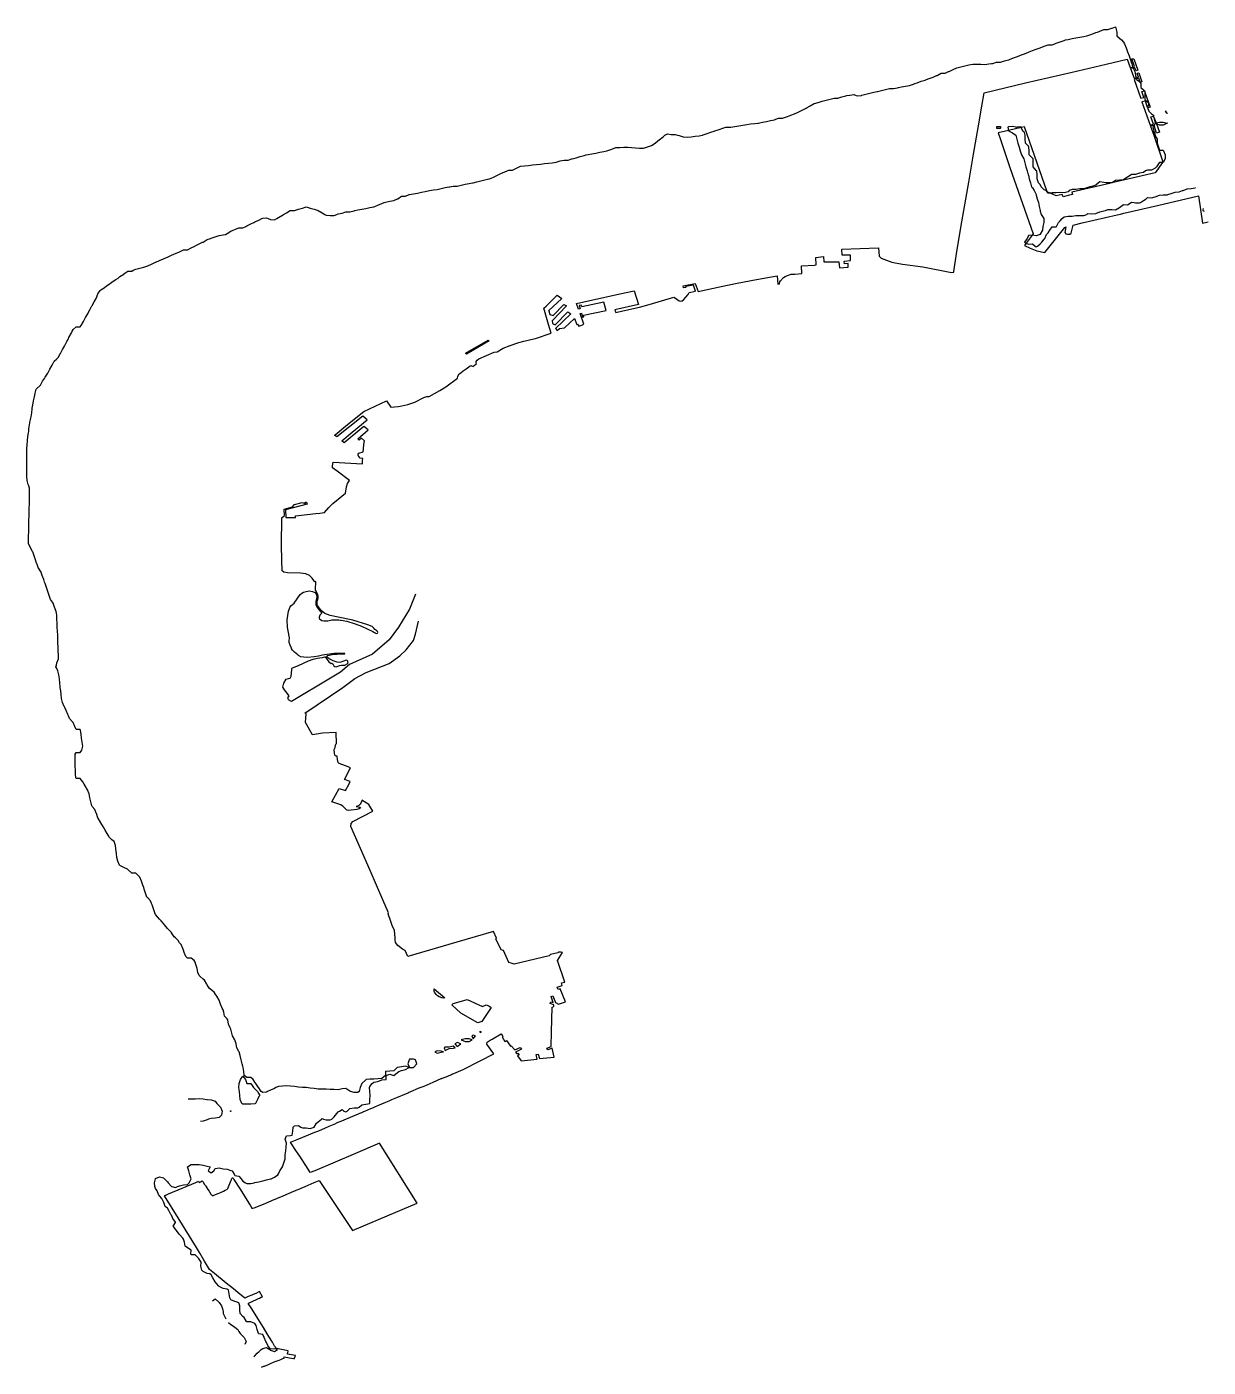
# Model space of a CAD drawing. Header units: inches. Extents: x 139.622 to 139.983, y 35.298 to 35.692.
# Drawn here: x 139.8773 to 139.9684, y 35.3577 to 35.4611 of the extents above; entities that cross this region are included whole.
import ezdxf

# ---------------------------------------------------------------- set-up
doc = ezdxf.new("R2010")
doc.units = ezdxf.units.IN
doc.header["$MEASUREMENT"] = 0

msp = doc.modelspace()

# ---------------------------------------------------------------- linework, layer by layer
for points in [[(139.89481, 35.35853), (139.89488, 35.3586), (139.89507, 35.3588), (139.89518, 35.35892), (139.89536, 35.3591), (139.89549, 35.35917), (139.89579, 35.35924), (139.89604, 35.3591), (139.8961, 35.35904), (139.89641, 35.35893), (139.89662, 35.3591), (139.89641, 35.35914), (139.8961, 35.35913), (139.89588, 35.35941), (139.89579, 35.35964), (139.89573, 35.35972), (139.8956, 35.36002), (139.89549, 35.36024), (139.89518, 35.36031), (139.89516, 35.36033), (139.89505, 35.36063), (139.89498, 35.36094), (139.89488, 35.36109), (139.89457, 35.36122), (139.89427, 35.36122), (139.89424, 35.36125), (139.89407, 35.36155), (139.89396, 35.36165), (139.89375, 35.36186), (139.89372, 35.36216), (139.89373, 35.36247), (139.89365, 35.36268), (139.89343, 35.36278), (139.89335, 35.36279), (139.89304, 35.36292), (139.89295, 35.36308), (139.8929, 35.36339), (139.89286, 35.36369), (139.89274, 35.36374), (139.89243, 35.3638), (139.89212, 35.36395), (139.89209, 35.364), (139.89183, 35.36431), (139.89182, 35.36432), (139.89164, 35.36461), (139.89151, 35.36486), (139.8914, 35.36492), (139.89121, 35.36496), (139.8909, 35.36512), (139.89079, 35.36522), (139.89072, 35.36553), (139.89073, 35.36583), (139.89059, 35.36606), (139.89054, 35.36614), (139.89029, 35.36639), (139.88998, 35.36639), (139.88994, 35.36645), (139.88996, 35.36675), (139.88968, 35.36693), (139.88952, 35.36706), (139.88946, 35.36736), (139.88937, 35.36761), (139.88934, 35.36767), (139.88906, 35.36795), (139.88904, 35.36798), (139.88884, 35.36828), (139.88876, 35.36837), (139.88858, 35.36859), (139.88876, 35.36888), (139.88876, 35.36889), (139.88876, 35.3689), (139.88856, 35.3692), (139.88845, 35.36944), (139.88839, 35.36951), (139.88826, 35.36981), (139.88815, 35.36998), (139.88797, 35.37012), (139.88786, 35.37042), (139.88784, 35.37047), (139.88772, 35.37073), (139.88753, 35.37094), (139.88744, 35.37104), (139.88734, 35.37134), (139.88723, 35.3715), (139.88716, 35.37165), (139.88715, 35.37195), (139.88721, 35.37226), (139.88723, 35.37227), (139.88753, 35.37241), (139.88784, 35.37234), (139.88791, 35.37226), (139.88815, 35.37201), (139.88819, 35.37195), (139.88845, 35.37167), (139.88848, 35.37165), (139.88876, 35.37158), (139.88892, 35.37165), (139.88906, 35.37172), (139.88937, 35.3718), (139.88968, 35.37181), (139.88982, 35.37195), (139.88996, 35.37226), (139.88987, 35.37257), (139.88978, 35.37287), (139.88969, 35.37318), (139.88998, 35.37335), (139.89029, 35.37335), (139.89059, 35.37336), (139.8909, 35.3733), (139.89121, 35.37323), (139.89143, 35.37318), (139.89129, 35.37287), (139.89151, 35.37271), (139.89171, 35.37287), (139.89182, 35.37304), (139.89212, 35.37309), (139.89243, 35.37302), (139.89274, 35.373), (139.89304, 35.3729), (139.89313, 35.37287), (139.89331, 35.37257), (139.89335, 35.37252), (139.89365, 35.37247), (139.89383, 35.37226), (139.89396, 35.37207), (139.89417, 35.37195), (139.89427, 35.3719), (139.89457, 35.3719), (139.89483, 35.37195), (139.89488, 35.37197), (139.89518, 35.37203), (139.89549, 35.3721), (139.89579, 35.37217), (139.8961, 35.37224), (139.89614, 35.37226), (139.89641, 35.37239), (139.89666, 35.37257), (139.89671, 35.37263), (139.8968, 35.37287), (139.89702, 35.37318), (139.89702, 35.37318), (139.89713, 35.37348), (139.89722, 35.37379), (139.89721, 35.3741), (139.89726, 35.3744), (139.89729, 35.37471), (139.89732, 35.37501), (139.89721, 35.37532), (139.89732, 35.37556), (139.89763, 35.3756), (139.89777, 35.37563), (139.89781, 35.37593), (139.89785, 35.37624), (139.89794, 35.37634), (139.89824, 35.37637), (139.89842, 35.37624), (139.89855, 35.37618), (139.89885, 35.37618), (139.89916, 35.37613), (139.89947, 35.37624), (139.89947, 35.37624), (139.89964, 35.37654), (139.89977, 35.37666), (139.90003, 35.37685), (139.90008, 35.3769), (139.90018, 35.37685), (139.90038, 35.37681), (139.90069, 35.37681), (139.90081, 35.37685), (139.901, 35.37703), (139.90109, 35.37716), (139.9013, 35.37741), (139.90141, 35.37746), (139.90161, 35.37761), (139.90175, 35.37746), (139.90191, 35.37742), (139.90201, 35.37746), (139.90222, 35.37767), (139.90253, 35.37772), (139.90283, 35.37772), (139.90294, 35.37777), (139.90314, 35.37797), (139.90344, 35.37801), (139.90375, 35.37807), (139.90376, 35.37807), (139.90376, 35.37838), (139.90377, 35.37869), (139.90375, 35.37899), (139.90375, 35.37899), (139.90372, 35.3793), (139.90375, 35.37936), (139.90394, 35.3796), (139.90406, 35.37971), (139.90436, 35.37976), (139.90467, 35.37988), (139.90497, 35.3799), (139.90502, 35.37991), (139.90502, 35.38022), (139.90528, 35.38032), (139.90559, 35.38022), (139.90589, 35.38046), (139.90598, 35.38052), (139.9062, 35.3806), (139.9065, 35.38067), (139.90679, 35.38083), (139.9065, 35.38094), (139.9062, 35.38088), (139.90589, 35.38084), (139.90585, 35.38083), (139.90559, 35.38059), (139.90528, 35.38055), (139.90497, 35.38053), (139.90496, 35.38052), (139.90496, 35.38022), (139.90467, 35.37999), (139.90436, 35.37996), (139.90406, 35.37995), (139.90375, 35.37994), (139.90347, 35.37991), (139.90344, 35.37989), (139.90314, 35.3796), (139.90314, 35.3796), (139.90301, 35.3793), (139.90292, 35.37899), (139.90283, 35.3789), (139.90253, 35.3789), (139.90227, 35.37899), (139.90222, 35.37901), (139.90191, 35.37921), (139.90161, 35.37919), (139.9013, 35.37911), (139.901, 35.37913), (139.90069, 35.37914), (139.90038, 35.37917), (139.90008, 35.37916), (139.89977, 35.37916), (139.89947, 35.37921), (139.89916, 35.37925), (139.89885, 35.3793), (139.89855, 35.3793), (139.89855, 35.3793), (139.89824, 35.37931), (139.89794, 35.37936), (139.89763, 35.3794), (139.89732, 35.37942), (139.89702, 35.37939), (139.89671, 35.37937), (139.8965, 35.3793), (139.89641, 35.37922), (139.8961, 35.37908), (139.89586, 35.37899), (139.89579, 35.37893), (139.89549, 35.37892), (139.89538, 35.37899), (139.89518, 35.37928), (139.89517, 35.3793), (139.89496, 35.3796), (139.89488, 35.37971), (139.89474, 35.37991), (139.89457, 35.38007), (139.89427, 35.38007), (139.89406, 35.38022), (139.89403, 35.38052), (139.89398, 35.38083), (139.89396, 35.38093), (139.89391, 35.38113), (139.89383, 35.38144), (139.89375, 35.38175), (139.89367, 35.38205), (139.89365, 35.38208), (139.8935, 35.38236), (139.89343, 35.38266), (139.89335, 35.38297), (139.89335, 35.38297), (139.89316, 35.38328), (139.89309, 35.38358), (139.89304, 35.38378), (139.89298, 35.38389), (139.89284, 35.38419), (139.89279, 35.3845), (139.89274, 35.38458), (139.89254, 35.3848), (139.89248, 35.38511), (139.89243, 35.38529), (139.89235, 35.38542), (139.89223, 35.38572), (139.89212, 35.38603), (139.89212, 35.38603), (139.89194, 35.38633), (139.89182, 35.38653), (139.89175, 35.38664), (139.89151, 35.38683), (139.89136, 35.38695), (139.89121, 35.38721), (139.89118, 35.38725), (139.89099, 35.38756), (139.8909, 35.38764), (139.89066, 35.38786), (139.89059, 35.38794), (139.89048, 35.38817), (139.89043, 35.38848), (139.89034, 35.38878), (139.89029, 35.38895), (139.8902, 35.38909), (139.88998, 35.38928), (139.88968, 35.38928), (139.88956, 35.38939), (139.88944, 35.3897), (139.88937, 35.38988), (139.88932, 35.39001), (139.88919, 35.39031), (139.88906, 35.39046), (139.88896, 35.39062), (139.88876, 35.39084), (139.88867, 35.39092), (139.88846, 35.39123), (139.88845, 35.39124), (139.88816, 35.39154), (139.88815, 35.39156), (139.88792, 35.39184), (139.88784, 35.39194), (139.88765, 35.39215), (139.88753, 35.39228), (139.88738, 35.39245), (139.88723, 35.39263), (139.88717, 35.39276), (139.88706, 35.39307), (139.88696, 35.39337), (139.88692, 35.39347), (139.88683, 35.39368), (139.88662, 35.39392), (139.88656, 35.39398), (139.88646, 35.39429), (139.88635, 35.3946), (139.88631, 35.39472), (139.88625, 35.3949), (139.88614, 35.39521), (139.88601, 35.39551), (139.886, 35.39552), (139.8857, 35.39582), (139.88539, 35.39582), (139.88539, 35.39582), (139.88509, 35.3961), (139.88505, 35.39613), (139.88478, 35.39625), (139.88447, 35.39641), (139.88445, 35.39643), (139.88432, 35.39674), (139.88425, 35.39704), (139.8842, 35.39735), (139.88417, 35.39766), (139.88417, 35.3977), (139.88414, 35.39796), (139.88402, 35.39827), (139.88386, 35.3984), (139.88366, 35.39857), (139.88356, 35.39876), (139.88349, 35.39888), (139.8833, 35.39919), (139.88325, 35.39928), (139.88312, 35.39949), (139.88294, 35.39979), (139.88294, 35.3998), (139.88278, 35.4001), (139.88266, 35.40041), (139.88264, 35.40046), (139.88253, 35.40072), (139.88233, 35.40097), (139.8823, 35.40102), (139.88223, 35.40133), (139.88216, 35.40163), (139.8821, 35.40194), (139.88203, 35.40211), (139.88198, 35.40225), (139.8818, 35.40255), (139.88172, 35.40268), (139.88161, 35.40286), (139.88141, 35.40312), (139.88111, 35.40312), (139.88107, 35.40316), (139.88105, 35.40347), (139.88104, 35.40377), (139.88103, 35.40408), (139.88102, 35.40439), (139.88102, 35.40469), (139.88103, 35.405), (139.88111, 35.40513), (139.88141, 35.40513), (139.88153, 35.4053), (139.88161, 35.40561), (139.88157, 35.40592), (139.88152, 35.40622), (139.88148, 35.40653), (139.88144, 35.40683), (139.88141, 35.4069), (139.88111, 35.4069), (139.88101, 35.40714), (139.88087, 35.40745), (139.8808, 35.40752), (139.88059, 35.40775), (139.8805, 35.40796), (139.88045, 35.40806), (139.88032, 35.40836), (139.88019, 35.40864), (139.88018, 35.40867), (139.88004, 35.40898), (139.87998, 35.40928), (139.87995, 35.40959), (139.87993, 35.40989), (139.87988, 35.41015), (139.87988, 35.4102), (139.87985, 35.41051), (139.87982, 35.41081), (139.87977, 35.41112), (139.87969, 35.41142), (139.87958, 35.41165), (139.87954, 35.41173), (139.87958, 35.41187), (139.87961, 35.41204), (139.87974, 35.41234), (139.87973, 35.41265), (139.87972, 35.41295), (139.87971, 35.41326), (139.8797, 35.41357), (139.87969, 35.41387), (139.87968, 35.41418), (139.87966, 35.41448), (139.87964, 35.41479), (139.87963, 35.4151), (139.87962, 35.4154), (139.87961, 35.41571), (139.87958, 35.41588), (139.87955, 35.41601), (139.87944, 35.41632), (139.87934, 35.41663), (139.87927, 35.41672), (139.87913, 35.41693), (139.87902, 35.41724), (139.87897, 35.41739), (139.87891, 35.41754), (139.87881, 35.41785), (139.8787, 35.41816), (139.87866, 35.41827), (139.8786, 35.41846), (139.87849, 35.41877), (139.87838, 35.41907), (139.87835, 35.41912), (139.87817, 35.41938), (139.87807, 35.41969), (139.87805, 35.41973), (139.87796, 35.41999), (139.87786, 35.4203), (139.87775, 35.4206), (139.87774, 35.42062), (139.87759, 35.42091), (139.87744, 35.42118), (139.87742, 35.42122), (139.87742, 35.42152), (139.87743, 35.42183), (139.87744, 35.42213), (139.87744, 35.42213), (139.87744, 35.42244), (139.87745, 35.42274), (139.87746, 35.42305), (139.87747, 35.42336), (139.87748, 35.42366), (139.87748, 35.42397), (139.87749, 35.42427), (139.8775, 35.42458), (139.87751, 35.42489), (139.87751, 35.42519), (139.87749, 35.4255), (139.87744, 35.4257), (139.87741, 35.4258), (139.87732, 35.42611), (139.87729, 35.42642), (139.87729, 35.42672), (139.8773, 35.42703), (139.8773, 35.42733), (139.8773, 35.42764), (139.8773, 35.42795), (139.8773, 35.42825), (139.8773, 35.42856), (139.87733, 35.42886), (139.87735, 35.42917), (139.87738, 35.42948), (139.87742, 35.42978), (139.87744, 35.42988), (139.87746, 35.43009), (139.87751, 35.43039), (139.87755, 35.4307), (139.87763, 35.43101), (139.87767, 35.43131), (139.87771, 35.43162), (139.87774, 35.43186), (139.87775, 35.43192), (139.87781, 35.43223), (139.87788, 35.43254), (139.87794, 35.43284), (139.87801, 35.43315), (139.87805, 35.43318), (139.87835, 35.43345), (139.87836, 35.43345), (139.8785, 35.43376), (139.87866, 35.43397), (139.87872, 35.43407), (139.87891, 35.43437), (139.87897, 35.43447), (139.87908, 35.43468), (139.87924, 35.43498), (139.87927, 35.43504), (139.8794, 35.43529), (139.87958, 35.43545), (139.87973, 35.4356), (139.87988, 35.43589), (139.87989, 35.4359), (139.88006, 35.43621), (139.88019, 35.43646), (139.88022, 35.43651), (139.88038, 35.43682), (139.8805, 35.43703), (139.88054, 35.43713), (139.88071, 35.43743), (139.8808, 35.43761), (139.88087, 35.43774), (139.88111, 35.43796), (139.88141, 35.43796), (139.8815, 35.43804), (139.88167, 35.43835), (139.88172, 35.43845), (139.88183, 35.43866), (139.88199, 35.43896), (139.88203, 35.43903), (139.88216, 35.43927), (139.88232, 35.43957), (139.88233, 35.4396), (139.88248, 35.43988), (139.88264, 35.44012), (139.88268, 35.44019), (139.88278, 35.44049), (139.88294, 35.44074), (139.88301, 35.4408), (139.88325, 35.44096), (139.88345, 35.4411), (139.88356, 35.44118), (139.88386, 35.44139), (139.88389, 35.44141), (139.88417, 35.4416), (139.88433, 35.44171), (139.88447, 35.44182), (139.88477, 35.44202), (139.88478, 35.44203), (139.88509, 35.44224), (139.88539, 35.44224), (139.88551, 35.44233), (139.8857, 35.4424), (139.886, 35.44247), (139.88631, 35.44255), (139.88656, 35.44263), (139.88662, 35.44266), (139.88692, 35.44278), (139.88723, 35.44293), (139.88724, 35.44294), (139.88753, 35.44305), (139.88784, 35.4432), (139.88794, 35.44324), (139.88815, 35.44333), (139.88845, 35.44347), (139.88863, 35.44355), (139.88876, 35.4436), (139.88906, 35.44374), (139.88932, 35.44386), (139.88937, 35.44389), (139.88968, 35.44389), (139.88998, 35.44404), (139.89025, 35.44416), (139.89029, 35.44419), (139.89059, 35.44435), (139.89085, 35.44447), (139.8909, 35.44448), (139.89121, 35.44467), (139.89145, 35.44477), (139.89151, 35.44479), (139.89182, 35.44489), (139.89212, 35.44498), (139.89243, 35.44504), (139.89263, 35.44508), (139.89274, 35.44515), (139.89304, 35.44532), (139.89322, 35.44539), (139.89335, 35.44545), (139.89365, 35.44559), (139.89396, 35.44559), (139.89418, 35.44569), (139.89427, 35.44574), (139.89457, 35.44588), (139.89481, 35.446), (139.89488, 35.44604), (139.89518, 35.44618), (139.89543, 35.4463), (139.89549, 35.44633), (139.89579, 35.44635), (139.89592, 35.4463), (139.8961, 35.44623), (139.89641, 35.44621), (139.89658, 35.4463), (139.89671, 35.44639), (139.89702, 35.44657), (139.89709, 35.44661), (139.89732, 35.44675), (139.8976, 35.44692), (139.89763, 35.44693), (139.89794, 35.44693), (139.89824, 35.44702), (139.89855, 35.44711), (139.89885, 35.44719), (139.89916, 35.44711), (139.89947, 35.44702), (139.89977, 35.44692), (139.89977, 35.44692), (139.90008, 35.44675), (139.90028, 35.44661), (139.90038, 35.44655), (139.90069, 35.44653), (139.901, 35.44654), (139.90121, 35.44661), (139.9013, 35.44665), (139.90161, 35.44672), (139.90191, 35.44681), (139.90222, 35.44681), (139.90253, 35.44689), (139.9026, 35.44692), (139.90283, 35.44696), (139.90314, 35.44702), (139.90344, 35.44708), (139.90375, 35.44714), (139.90406, 35.44721), (139.90413, 35.44722), (139.90436, 35.44732), (139.90467, 35.44747), (139.90485, 35.44753), (139.90497, 35.44757), (139.90528, 35.44763), (139.90559, 35.4477), (139.90589, 35.44782), (139.90591, 35.44783), (139.9062, 35.44802), (139.9065, 35.44802), (139.90678, 35.44814), (139.90681, 35.44815), (139.90712, 35.44821), (139.90742, 35.44826), (139.90773, 35.44832), (139.90803, 35.44839), (139.90834, 35.44845), (139.90834, 35.44845), (139.90865, 35.4485), (139.90895, 35.44854), (139.90926, 35.44861), (139.90956, 35.44868), (139.90987, 35.44874), (139.90993, 35.44875), (139.91018, 35.4488), (139.91048, 35.4488), (139.91079, 35.44887), (139.91109, 35.44894), (139.9114, 35.449), (139.91166, 35.44906), (139.91171, 35.44906), (139.91201, 35.44913), (139.91232, 35.44921), (139.91262, 35.44928), (139.91293, 35.44935), (139.91299, 35.44936), (139.91324, 35.44947), (139.91354, 35.44961), (139.91366, 35.44967), (139.91385, 35.44976), (139.91415, 35.4499), (139.91433, 35.44998), (139.91446, 35.45003), (139.91476, 35.45003), (139.91507, 35.45018), (139.91527, 35.45028), (139.91538, 35.45034), (139.91568, 35.45037), (139.91599, 35.4504), (139.91629, 35.45043), (139.9166, 35.45047), (139.91691, 35.45049), (139.91721, 35.45053), (139.91752, 35.45056), (139.91782, 35.45059), (139.91782, 35.45059), (139.91813, 35.45064), (139.91844, 35.45074), (139.91874, 35.45081), (139.91905, 35.45081), (139.91932, 35.45089), (139.91935, 35.4509), (139.91966, 35.45099), (139.91997, 35.45107), (139.92027, 35.45115), (139.92043, 35.4512), (139.92058, 35.45123), (139.92088, 35.45129), (139.92119, 35.45135), (139.9215, 35.45141), (139.9218, 35.45147), (139.92202, 35.45151), (139.92211, 35.45154), (139.92241, 35.45166), (139.92272, 35.45177), (139.92303, 35.45177), (139.92333, 35.45181), (139.92333, 35.45181), (139.92333, 35.45181), (139.92364, 35.45179), (139.92394, 35.45177), (139.92425, 35.45175), (139.92456, 35.45172), (139.92486, 35.45173), (139.92511, 35.45181), (139.92517, 35.45183), (139.92547, 35.45194), (139.92575, 35.45212), (139.92578, 35.45213), (139.92609, 35.45238), (139.92614, 35.45242), (139.92639, 35.45263), (139.92651, 35.45273), (139.9267, 35.45284), (139.927, 35.45278), (139.92731, 35.45278), (139.92748, 35.45273), (139.92762, 35.45269), (139.92792, 35.4526), (139.92823, 35.45258), (139.92853, 35.45261), (139.92884, 35.45264), (139.92915, 35.45267), (139.9294, 35.45273), (139.92945, 35.45275), (139.92976, 35.45285), (139.93006, 35.45296), (139.9303, 35.45304), (139.93037, 35.45306), (139.93068, 35.45316), (139.93098, 35.45327), (139.93121, 35.45334), (139.93129, 35.45335), (139.93159, 35.45335), (139.9319, 35.4534), (139.93221, 35.45345), (139.93251, 35.4535), (139.93282, 35.45354), (139.93312, 35.45359), (139.93343, 35.45362), (139.93367, 35.45365), (139.93373, 35.45366), (139.93404, 35.45372), (139.93435, 35.45379), (139.93465, 35.45385), (139.93496, 35.45392), (139.93505, 35.45395), (139.93526, 35.45403), (139.93557, 35.45403), (139.93588, 35.45414), (139.93618, 35.45425), (139.93622, 35.45426), (139.93649, 35.45437), (139.93679, 35.45449), (139.93695, 35.45457), (139.9371, 35.45465), (139.93741, 35.45482), (139.93749, 35.45487), (139.93771, 35.455), (139.93802, 35.45517), (139.93805, 35.45518), (139.93832, 35.45525), (139.93863, 35.45534), (139.93894, 35.45543), (139.93914, 35.45548), (139.93924, 35.45551), (139.93955, 35.45559), (139.93985, 35.45559), (139.94016, 35.45568), (139.94047, 35.45577), (139.94053, 35.45579), (139.94077, 35.45582), (139.94108, 35.45586), (139.94127, 35.45579), (139.94138, 35.45575), (139.94166, 35.45579), (139.94169, 35.4558), (139.942, 35.45589), (139.9423, 35.45596), (139.94261, 35.45604), (139.94287, 35.4561), (139.94291, 35.4561), (139.94322, 35.45617), (139.94353, 35.45624), (139.94383, 35.45632), (139.94414, 35.45632), (139.94444, 35.45638), (139.94452, 35.4564), (139.94475, 35.45645), (139.94506, 35.4565), (139.94536, 35.45656), (139.94567, 35.45667), (139.94579, 35.45671), (139.94597, 35.45677), (139.94628, 35.45688), (139.94659, 35.45698), (139.94667, 35.45701), (139.94689, 35.45709), (139.9472, 35.4572), (139.94745, 35.45732), (139.9475, 35.45734), (139.94781, 35.4575), (139.94812, 35.4575), (139.94839, 35.45763), (139.94842, 35.45764), (139.94873, 35.45779), (139.94903, 35.45793), (139.94903, 35.45793), (139.94934, 35.458), (139.94965, 35.45808), (139.94995, 35.45815), (139.95026, 35.4582), (139.95056, 35.4582), (139.95087, 35.45819), (139.95118, 35.45818), (139.95148, 35.45823), (139.95169, 35.45824), (139.95179, 35.45825), (139.95209, 35.45835), (139.9524, 35.45835), (139.9527, 35.45845), (139.95301, 35.45854), (139.95303, 35.45854), (139.95332, 35.45866), (139.95362, 35.45877), (139.95382, 35.45885), (139.95393, 35.45889), (139.95423, 35.45901), (139.95454, 35.45913), (139.95461, 35.45916), (139.95485, 35.45925), (139.95515, 35.45936), (139.95544, 35.45946), (139.95546, 35.45947), (139.95576, 35.45959), (139.95607, 35.45969), (139.95638, 35.45969), (139.95657, 35.45977), (139.95668, 35.45981), (139.95699, 35.45992), (139.95729, 35.46003), (139.9574, 35.46007), (139.9576, 35.46011), (139.95791, 35.46017), (139.95821, 35.46024), (139.95852, 35.46029), (139.95882, 35.46034), (139.95906, 35.46038), (139.95913, 35.4604), (139.95944, 35.46052), (139.95974, 35.46064), (139.95987, 35.46068), (139.96005, 35.46075), (139.96035, 35.46087), (139.96066, 35.46087), (139.96097, 35.46098), (139.96099, 35.46099), (139.96127, 35.46108), (139.96129, 35.46099), (139.96136, 35.46068), (139.96137, 35.46038), (139.96158, 35.46021), (139.96171, 35.46007), (139.96188, 35.45991), (139.96196, 35.45977), (139.96207, 35.45946), (139.96219, 35.45916), (139.96219, 35.45915), (139.96231, 35.45885), (139.96241, 35.45854), (139.9625, 35.45829), (139.96251, 35.45824), (139.96258, 35.45798)], [(139.90726, 35.41734), (139.90681, 35.41618), (139.90595, 35.4148), (139.90524, 35.41381), (139.90395, 35.41271), (139.90217, 35.4119), (139.90148, 35.41132), (139.90072, 35.41085), (139.89771, 35.40905), (139.8977, 35.40905), (139.89749, 35.40919), (139.89744, 35.40929), (139.89744, 35.40933), (139.89743, 35.40935), (139.89753, 35.4095), (139.89728, 35.40983), (139.89718, 35.40995), (139.89718, 35.40995), (139.8971, 35.41009), (139.89705, 35.41016), (139.89711, 35.41047), (139.89731, 35.41079), (139.89749, 35.41084), (139.8976, 35.41086), (139.89768, 35.411), (139.89773, 35.41149), (139.89774, 35.41161), (139.89778, 35.41165), (139.89826, 35.41184), (139.89902, 35.41219), (139.89939, 35.41233), (139.89969, 35.41239), (139.8999, 35.41242), (139.90011, 35.41244), (139.90029, 35.4125), (139.9003, 35.4125), (139.9006, 35.41212), (139.90076, 35.412), (139.90083, 35.41201), (139.90089, 35.41197), (139.90098, 35.4118), (139.90106, 35.41175), (139.90115, 35.41173), (139.90144, 35.41183), (139.90157, 35.41185), (139.90181, 35.41186), (139.90199, 35.41195), (139.90207, 35.41204), (139.90206, 35.41209), (139.90205, 35.41218), (139.902, 35.41223), (139.90192, 35.41225), (139.90173, 35.41218), (139.90152, 35.41209), (139.9014, 35.41207), (139.90123, 35.41209), (139.90093, 35.4122), (139.90066, 35.41233), (139.90051, 35.41242), (139.90045, 35.41249), (139.90044, 35.41254), (139.90045, 35.41258), (139.90049, 35.41261), (139.90061, 35.41264), (139.90094, 35.4127), (139.90121, 35.41272), (139.90183, 35.41273), (139.90183, 35.41275), (139.90147, 35.41277), (139.90114, 35.41277), (139.90099, 35.41276), (139.90011, 35.41263), (139.89978, 35.41256), (139.89947, 35.41251), (139.89898, 35.41246), (139.89865, 35.41247), (139.89843, 35.41251), (139.89826, 35.4126), (139.89819, 35.41266), (139.89795, 35.41286), (139.89779, 35.41301), (139.89772, 35.41314), (139.89771, 35.41317), (139.8976, 35.4134), (139.89754, 35.4136), (139.89753, 35.41371), (139.89755, 35.41397), (139.89754, 35.4141), (139.89741, 35.41479), (139.89738, 35.41535), (139.89743, 35.41569), (139.89749, 35.41602), (139.89761, 35.41635), (139.89766, 35.41643), (139.89792, 35.41664), (139.89839, 35.41731), (139.89851, 35.41741), (139.89864, 35.41748), (139.89885, 35.41755), (139.8991, 35.41758), (139.89933, 35.41755), (139.8995, 35.41746), (139.89963, 35.4173), (139.89965, 35.41712), (139.89958, 35.41677), (139.89959, 35.41655), (139.89965, 35.41637), (139.89987, 35.41608), (139.89992, 35.41603), (139.90005, 35.41587), (139.89989, 35.41571), (139.89984, 35.41556), (139.89985, 35.41548), (139.89988, 35.41542), (139.90005, 35.41531), (139.90019, 35.41528), (139.9005, 35.41529), (139.90082, 35.41535), (139.90137, 35.41535), (139.90148, 35.41534), (139.90153, 35.41534), (139.90198, 35.41524), (139.90263, 35.41505), (139.90311, 35.41486), (139.90397, 35.41446), (139.9041, 35.41438), (139.90417, 35.41435), (139.9042, 35.41432), (139.90429, 35.41431), (139.90434, 35.41434), (139.90436, 35.41438), (139.90433, 35.41445), (139.90429, 35.4145), (139.90414, 35.41462), (139.90406, 35.41471), (139.90392, 35.41483), (139.9036, 35.41498), (139.90243, 35.41532), (139.90132, 35.41556), (139.9007, 35.4157), (139.90027, 35.41584), (139.90015, 35.41594), (139.90012, 35.41596), (139.90003, 35.41604), (139.89993, 35.41618), (139.89979, 35.41637), (139.89972, 35.41647), (139.89969, 35.41655), (139.89968, 35.41666), (139.8997, 35.41674), (139.89971, 35.41684), (139.89974, 35.41693), (139.89977, 35.41706), (139.89977, 35.41716), (139.89973, 35.41728), (139.8996, 35.41757), (139.89956, 35.41765), (139.89955, 35.4177), (139.89959, 35.41831), (139.89959, 35.41832), (139.89953, 35.41829), (139.89951, 35.41829), (139.89949, 35.4183), (139.89944, 35.4184), (139.89931, 35.41857), (139.89909, 35.41878), (139.89882, 35.41891), (139.89841, 35.41896), (139.89739, 35.41899), (139.89712, 35.41904), (139.89698, 35.41914), (139.89696, 35.41994), (139.89695, 35.42113), (139.89696, 35.42323), (139.89716, 35.4234), (139.89715, 35.4239), (139.89778, 35.42407), (139.89793, 35.42425), (139.89854, 35.42441), (139.89878, 35.42433), (139.89877, 35.42442), (139.89886, 35.42444), (139.89891, 35.42427), (139.89725, 35.42385), (139.89727, 35.42324), (139.89801, 35.42324), (139.89802, 35.42338), (139.89959, 35.42355), (139.89989, 35.42358), (139.90025, 35.42363), (139.90059, 35.42401), (139.90089, 35.42433), (139.90131, 35.42467), (139.90187, 35.42511), (139.90195, 35.4256), (139.90204, 35.42588), (139.90217, 35.42609), (139.90122, 35.42681), (139.90086, 35.42708), (139.90088, 35.42722), (139.90091, 35.42751), (139.90318, 35.42738), (139.90319, 35.42751), (139.90319, 35.42763), (139.9032, 35.42779), (139.90301, 35.42782), (139.90284, 35.42802), (139.90283, 35.42808), (139.90285, 35.42814), (139.90291, 35.4282), (139.90323, 35.42831), (139.90325, 35.42854), (139.90329, 35.42887), (139.90335, 35.42917), (139.9031, 35.42937), (139.90294, 35.42922), (139.90283, 35.42931), (139.90363, 35.43), (139.90329, 35.43027), (139.90176, 35.42901), (139.90159, 35.42916), (139.90239, 35.42982), (139.90354, 35.43077), (139.9032, 35.43107), (139.90121, 35.42946), (139.90103, 35.4296), (139.90107, 35.42963), (139.90204, 35.43042), (139.90329, 35.43143), (139.90503, 35.43224), (139.90537, 35.43175), (139.90593, 35.43181), (139.90621, 35.43186), (139.90645, 35.43191), (139.90669, 35.43196), (139.90723, 35.43214), (139.90792, 35.4325), (139.90814, 35.43257), (139.90833, 35.43258), (139.90915, 35.43303), (139.9096, 35.43333), (139.91051, 35.434), (139.91055, 35.43415), (139.91065, 35.43432), (139.91078, 35.43441), (139.91095, 35.43455), (139.91118, 35.4347), (139.91148, 35.43493), (139.91155, 35.43496), (139.9116, 35.43495), (139.91167, 35.43491), (139.91169, 35.43489), (139.91183, 35.43499), (139.91198, 35.43509), (139.91196, 35.43515), (139.91195, 35.4352), (139.91196, 35.43528), (139.91202, 35.43537), (139.91216, 35.43547), (139.91335, 35.436), (139.91357, 35.43603), (139.91404, 35.4363), (139.91457, 35.4365), (139.91523, 35.43674), (139.91564, 35.43684), (139.91641, 35.43702), (139.91652, 35.43706), (139.91773, 35.43745), (139.91753, 35.43812), (139.91718, 35.4394), (139.91734, 35.43955), (139.91819, 35.44038), (139.91856, 35.44013), (139.91754, 35.43918), (139.91755, 35.43918), (139.91763, 35.43889), (139.91789, 35.43882), (139.9187, 35.43968), (139.91892, 35.43956), (139.91782, 35.43842), (139.91784, 35.43821), (139.91804, 35.43811), (139.91903, 35.4391), (139.91925, 35.43896), (139.91806, 35.43783), (139.91821, 35.43767), (139.91838, 35.43781), (139.91877, 35.43788), (139.91954, 35.43858), (139.91972, 35.43813), (139.91977, 35.43815), (139.91988, 35.438), (139.92009, 35.43808), (139.92026, 35.43815), (139.91997, 35.43897), (139.92007, 35.439), (139.92016, 35.4387), (139.92025, 35.43871), (139.92023, 35.43885), (139.92199, 35.4392), (139.9218, 35.43986), (139.92009, 35.43948), (139.92004, 35.43963), (139.91989, 35.4396), (139.91997, 35.43934), (139.91984, 35.43931), (139.9197, 35.43975), (139.92304, 35.44049), (139.92413, 35.44072), (139.92447, 35.43966), (139.92264, 35.43925), (139.92271, 35.43905), (139.92327, 35.43918), (139.92456, 35.43947), (139.9253, 35.43968), (139.9272, 35.44023), (139.92726, 35.44021), (139.9276, 35.43996), (139.92772, 35.43993), (139.92783, 35.43996), (139.92794, 35.44003), (139.92829, 35.44044), (139.92839, 35.4406), (139.92839, 35.4406), (139.92886, 35.4407), (139.92871, 35.44117), (139.9281, 35.44105), (139.92811, 35.44098), (139.92795, 35.44095), (139.92792, 35.4411), (139.92883, 35.44129), (139.92907, 35.44067), (139.93084, 35.44107), (139.93208, 35.44132), (139.93358, 35.44159), (139.93517, 35.44187), (139.93522, 35.44124), (139.93535, 35.44126), (139.93536, 35.44141), (139.93541, 35.44149), (139.93565, 35.44174), (139.93578, 35.44183), (139.93596, 35.4419), (139.93625, 35.442), (139.93653, 35.44202), (139.93706, 35.44206), (139.93704, 35.44264), (139.93805, 35.44271), (139.93817, 35.44272), (139.93814, 35.44329), (139.93873, 35.44336), (139.93877, 35.44296), (139.93993, 35.44297), (139.93996, 35.4425), (139.94064, 35.44255), (139.94065, 35.44283), (139.94036, 35.44281), (139.94033, 35.44301), (139.94083, 35.44306), (139.94083, 35.44347), (139.94017, 35.44347), (139.94015, 35.44394), (139.94298, 35.44404), (139.94304, 35.44339), (139.94318, 35.44323), (139.94401, 35.44294), (139.94414, 35.4429), (139.94482, 35.44277), (139.94639, 35.44257), (139.94862, 35.44215), (139.94879, 35.44216), (139.9488, 35.44224), (139.94881, 35.44236), (139.94887, 35.44272), (139.94906, 35.44391), (139.94942, 35.44604), (139.94956, 35.44691), (139.94994, 35.44911), (139.9503, 35.45126), (139.95069, 35.45344), (139.95094, 35.45497), (139.95112, 35.456), (139.95432, 35.45676), (139.95791, 35.45758), (139.96054, 35.4582), (139.96216, 35.45858), (139.96238, 35.45794), (139.96258, 35.45798)], [(139.96258, 35.45798), (139.96273, 35.45802), (139.96253, 35.4586), (139.96267, 35.45862), (139.96298, 35.45773), (139.96285, 35.4577), (139.96275, 35.45793), (139.96261, 35.4579)], [(139.96261, 35.4579), (139.96242, 35.45786), (139.96269, 35.45711), (139.96285, 35.45716)], [(139.96258, 35.45798), (139.96259, 35.45793), (139.96261, 35.4579)], [(139.96261, 35.4579), (139.96276, 35.45763), (139.9628, 35.45738), (139.96281, 35.45732), (139.96285, 35.45716)], [(139.96285, 35.45716), (139.96302, 35.4572), (139.96292, 35.45751), (139.96306, 35.45753), (139.9633, 35.45685), (139.96317, 35.45682), (139.96306, 35.45713), (139.96287, 35.45708)], [(139.96287, 35.45708), (139.96269, 35.45703), (139.96319, 35.45563), (139.96321, 35.45557), (139.96344, 35.45563), (139.96329, 35.4561), (139.96349, 35.45614)], [(139.96285, 35.45716), (139.96287, 35.45708)], [(139.96287, 35.45708), (139.96288, 35.45701), (139.96311, 35.45686), (139.96322, 35.45671), (139.96322, 35.4564), (139.96341, 35.45621), (139.96349, 35.45614)], [(139.96349, 35.45614), (139.96351, 35.45612)], [(139.96349, 35.45614), (139.9635, 35.45614), (139.96351, 35.45612)], [(139.96351, 35.45612), (139.96353, 35.4561), (139.96353, 35.45605)], [(139.96351, 35.45612), (139.96353, 35.45605)], [(139.96353, 35.45605), (139.96353, 35.45579), (139.96353, 35.45548), (139.96372, 35.45529), (139.96384, 35.45518), (139.96373, 35.45487), (139.96373, 35.45487)], [(139.96353, 35.45605), (139.96394, 35.45489), (139.96374, 35.45484), (139.96373, 35.45487)], [(139.96373, 35.45487), (139.96357, 35.45535), (139.9633, 35.45529), (139.96394, 35.45351), (139.96419, 35.45357), (139.96399, 35.45414), (139.9642, 35.45419), (139.9642, 35.45417)], [(139.96373, 35.45487), (139.96382, 35.45457), (139.96403, 35.45438), (139.96418, 35.45426), (139.9642, 35.45417)], [(139.96527, 35.45439), (139.96525, 35.45441), (139.96511, 35.45457), (139.96519, 35.45461)], [(139.9524, 35.45326), (139.95245, 35.45334), (139.9524, 35.45336), (139.95209, 35.45336), (139.95207, 35.45334), (139.95209, 35.45326), (139.9524, 35.45326)], [(139.95399, 35.45333), (139.95398, 35.45334), (139.95393, 35.45337), (139.95368, 35.45334), (139.95362, 35.4533), (139.9536, 35.45334), (139.95332, 35.45339), (139.95301, 35.45337), (139.95295, 35.45334), (139.95301, 35.45309)], [(139.95399, 35.45333), (139.95301, 35.45309)], [(139.95622, 35.44826), (139.95599, 35.44837), (139.95423, 35.45338), (139.95399, 35.45333)], [(139.95622, 35.44826), (139.95607, 35.44825), (139.95591, 35.44845), (139.95576, 35.4485), (139.95552, 35.44875), (139.95546, 35.44893), (139.95531, 35.44906), (139.95521, 35.44936), (139.95521, 35.44967), (139.95518, 35.44998), (139.95515, 35.45001), (139.9549, 35.45028), (139.9549, 35.45059), (139.95491, 35.45089), (139.95485, 35.45096), (139.9546, 35.4512), (139.9546, 35.45151), (139.95458, 35.45181), (139.95454, 35.45188), (139.95432, 35.45212), (139.95429, 35.45242), (139.9543, 35.45273), (139.95423, 35.45294), (139.95412, 35.45304), (139.95399, 35.45333)], [(139.96423, 35.45347), (139.96422, 35.45348), (139.96397, 35.45341), (139.96421, 35.45273), (139.96492, 35.45067), (139.96489, 35.45062)], [(139.96423, 35.45347), (139.96414, 35.45334), (139.96421, 35.45304), (139.96431, 35.45273), (139.96433, 35.45267), (139.96446, 35.45242), (139.96447, 35.45212), (139.96457, 35.45181), (139.96464, 35.45158), (139.96494, 35.45158), (139.96497, 35.45151), (139.96508, 35.4512), (139.9651, 35.45089), (139.96494, 35.45062), (139.96489, 35.45062)], [(139.9642, 35.45417), (139.96425, 35.45395), (139.96433, 35.45366), (139.96439, 35.45367)], [(139.9642, 35.45417), (139.96439, 35.45367)], [(139.96441, 35.45361), (139.96433, 35.45364), (139.96423, 35.45347)], [(139.96441, 35.45361), (139.96466, 35.45295), (139.96443, 35.45289), (139.96423, 35.45347)], [(139.96439, 35.45367), (139.96464, 35.45372), (139.96494, 35.45372), (139.96525, 35.45365), (139.96526, 35.45365), (139.96525, 35.45364), (139.96494, 35.4535), (139.96464, 35.4535), (139.96441, 35.45361)], [(139.96439, 35.45367), (139.96441, 35.45361)], [(139.95301, 35.45309), (139.9522, 35.4529), (139.95238, 35.45239), (139.95312, 35.45024), (139.9549, 35.44512), (139.95482, 35.44501)], [(139.95301, 35.45309), (139.95301, 35.45307), (139.95307, 35.45304), (139.95332, 35.4529), (139.95356, 35.45273), (139.95362, 35.45251), (139.95365, 35.45242), (139.95373, 35.45212), (139.95383, 35.45181), (139.95391, 35.45151), (139.95393, 35.45145), (139.954, 35.4512), (139.95418, 35.45089), (139.95423, 35.45069), (139.95426, 35.45059), (139.95435, 35.45028), (139.95444, 35.44998), (139.95453, 35.44967), (139.95454, 35.44963), (139.95461, 35.44936), (139.9547, 35.44906), (139.95479, 35.44875), (139.95485, 35.44866), (139.95499, 35.44845), (139.95514, 35.44814), (139.95515, 35.4481), (139.95522, 35.44783), (139.95531, 35.44753), (139.95538, 35.44722), (139.95545, 35.44692), (139.95546, 35.44687), (139.95553, 35.44661), (139.95574, 35.4463), (139.95574, 35.446), (139.95566, 35.44569), (139.95562, 35.44539), (139.95546, 35.4451), (139.95545, 35.44508), (139.95515, 35.44496), (139.95485, 35.44501), (139.95482, 35.44501)], [(139.96489, 35.45062), (139.96464, 35.45062), (139.96462, 35.45059), (139.96443, 35.45028), (139.96433, 35.45018), (139.96403, 35.45002), (139.96372, 35.45004), (139.96357, 35.44998), (139.96341, 35.44986), (139.96311, 35.4498), (139.9628, 35.4497), (139.9625, 35.44969), (139.96246, 35.44967), (139.96219, 35.4495), (139.96197, 35.44936), (139.96188, 35.44929), (139.96158, 35.44926), (139.96127, 35.44922), (139.96099, 35.44906), (139.96098, 35.44906)], [(139.96489, 35.45062), (139.96432, 35.44983), (139.96098, 35.44906)], [(139.95438, 35.44441), (139.95454, 35.44433), (139.95485, 35.44435), (139.95507, 35.44416), (139.95515, 35.44412), (139.95525, 35.44416), (139.95546, 35.44434), (139.95557, 35.44447), (139.95576, 35.44471), (139.9558, 35.44477), (139.95594, 35.44508), (139.95607, 35.44519), (139.95619, 35.44539), (139.95638, 35.44565), (139.95668, 35.44565), (139.9567, 35.44569), (139.95685, 35.446), (139.95699, 35.44613), (139.95714, 35.4463), (139.95729, 35.44642), (139.9576, 35.44647), (139.95791, 35.44647), (139.95821, 35.44652), (139.95852, 35.44652), (139.95882, 35.44653), (139.95904, 35.44661), (139.95913, 35.44669), (139.95944, 35.44665), (139.95974, 35.44669), (139.96005, 35.44681), (139.96035, 35.44688), (139.9605, 35.44692), (139.96066, 35.447), (139.96097, 35.447), (139.96127, 35.44697), (139.96158, 35.44715), (139.96166, 35.44722), (139.96188, 35.44737), (139.96219, 35.44735), (139.96247, 35.44753), (139.9625, 35.44755), (139.96269, 35.44753), (139.9628, 35.44752), (139.96311, 35.4475), (139.96318, 35.44753), (139.96341, 35.44768), (139.96362, 35.44783), (139.96372, 35.44792), (139.96403, 35.44789), (139.96433, 35.44796), (139.96464, 35.44811), (139.96494, 35.44813), (139.96525, 35.44813), (139.96529, 35.44814), (139.96556, 35.44823), (139.96586, 35.44832), (139.96617, 35.44837), (139.96642, 35.44845), (139.96647, 35.44847), (139.96678, 35.44858), (139.96709, 35.44861), (139.96739, 35.44866), (139.96743, 35.44865)], [(139.96091, 35.44904), (139.96066, 35.44904), (139.96053, 35.44906), (139.96035, 35.44907), (139.96005, 35.44912), (139.95995, 35.44906), (139.95974, 35.44887), (139.95944, 35.44878), (139.95928, 35.44875), (139.95913, 35.4487), (139.95882, 35.4486), (139.95852, 35.44858), (139.95821, 35.44854), (139.95791, 35.44854), (139.95768, 35.44845), (139.9576, 35.44836), (139.95729, 35.44829), (139.95699, 35.44831), (139.95668, 35.44828), (139.95638, 35.44828), (139.95622, 35.44826)], [(139.96091, 35.44904), (139.96079, 35.44901), (139.9579, 35.44834), (139.95795, 35.44815), (139.95762, 35.44807), (139.95721, 35.44798), (139.95714, 35.44816), (139.95668, 35.44806), (139.95622, 35.44826)], [(139.96098, 35.44906), (139.96097, 35.44904), (139.96091, 35.44904)], [(139.96098, 35.44906), (139.96091, 35.44904)], [(139.95438, 35.44441), (139.95424, 35.44422), (139.95468, 35.44402), (139.95493, 35.44391), (139.9552, 35.44381), (139.95581, 35.44368), (139.95734, 35.44562), (139.95744, 35.44565), (139.95735, 35.44521), (139.95742, 35.44512), (139.95755, 35.44509), (139.95774, 35.44509), (139.95785, 35.44517), (139.95799, 35.44579), (139.9587, 35.44596), (139.96139, 35.44659), (139.96164, 35.44663), (139.9619, 35.4467), (139.96451, 35.44731), (139.96765, 35.44805), (139.96796, 35.44594), (139.96821, 35.446), (139.96841, 35.44605)], [(139.96802, 35.44707), (139.968, 35.44698), (139.96799, 35.44692), (139.968, 35.44691), (139.9681, 35.44687)], [(139.95482, 35.44501), (139.95454, 35.445), (139.95444, 35.44477), (139.95425, 35.44447), (139.95438, 35.44441)], [(139.95482, 35.44501), (139.95438, 35.44441)], [(139.91113, 35.43593), (139.91287, 35.43693), (139.91296, 35.43686), (139.9112, 35.43584), (139.91113, 35.43593)], [(139.8954, 35.35773), (139.89558, 35.3578), (139.89562, 35.35781), (139.89593, 35.35794), (139.89603, 35.35799), (139.89638, 35.35813), (139.89677, 35.35828), (139.89689, 35.35833), (139.89704, 35.35839), (139.89717, 35.35844), (139.89713, 35.35852), (139.89786, 35.35839), (139.89793, 35.3584), (139.89794, 35.35842), (139.89801, 35.35862), (139.8974, 35.35874), (139.89743, 35.35886), (139.89745, 35.35897), (139.89745, 35.35899), (139.89654, 35.35917), (139.89647, 35.35927), (139.89641, 35.35935), (139.89624, 35.35965), (139.89596, 35.3601), (139.89584, 35.3603), (139.89554, 35.3608), (139.89529, 35.36119), (139.8946, 35.36231), (139.89437, 35.36265), (139.89444, 35.36269), (139.89463, 35.36277), (139.89511, 35.363), (139.89517, 35.36303), (139.89525, 35.36306), (139.89536, 35.36312), (139.89548, 35.36315), (139.89525, 35.36356), (139.89497, 35.36342), (139.89476, 35.36333), (139.89464, 35.36328), (139.89437, 35.36317), (139.89411, 35.36306), (139.89358, 35.36349), (139.89324, 35.36378), (139.89268, 35.36421), (139.89176, 35.36496), (139.89139, 35.36526), (139.89101, 35.3659), (139.89061, 35.36656), (139.89037, 35.36695), (139.88896, 35.36924), (139.88791, 35.37094), (139.88796, 35.37096), (139.88796, 35.37099), (139.88798, 35.371), (139.88803, 35.371), (139.88811, 35.37104), (139.88822, 35.37109), (139.89034, 35.37198), (139.89053, 35.37206), (139.89058, 35.37197), (139.8907, 35.37203), (139.89082, 35.37209), (139.89086, 35.37204), (139.89101, 35.37182), (139.89109, 35.3717), (139.89111, 35.37169), (139.89118, 35.37156), (139.89126, 35.37143), (139.89136, 35.37129), (139.89139, 35.37124), (139.8915, 35.37108), (139.89158, 35.37097), (139.89161, 35.37096), (139.89169, 35.37098), (139.89172, 35.37099), (139.89205, 35.37113), (139.89218, 35.37118), (139.89247, 35.37131), (139.8926, 35.37137), (139.89271, 35.37143), (139.89279, 35.3715), (139.89305, 35.37214), (139.89307, 35.37217), (139.89309, 35.37223), (139.89313, 35.37232), (139.89315, 35.37233), (139.89318, 35.37233), (139.89322, 35.3723), (139.89326, 35.37219), (139.89374, 35.37145), (139.89441, 35.37038), (139.89452, 35.37022), (139.89466, 35.36999), (139.89473, 35.36999), (139.89484, 35.37002), (139.89567, 35.37035), (139.89619, 35.37058), (139.89706, 35.37094), (139.89747, 35.37111), (139.89789, 35.37129), (139.89797, 35.37133), (139.89807, 35.37137), (139.89834, 35.37149), (139.89845, 35.37153), (139.89877, 35.37167), (139.89922, 35.37186), (139.89945, 35.37196), (139.89984, 35.37213), (139.90009, 35.37173), (139.90242, 35.36827), (139.90508, 35.36939), (139.90739, 35.37037), (139.90449, 35.37499), (139.90264, 35.37421), (139.8995, 35.37288), (139.89916, 35.37274), (139.89899, 35.37301), (139.89835, 35.37401), (139.89822, 35.37419), (139.89804, 35.37445), (139.89771, 35.37494), (139.89764, 35.37507), (139.89815, 35.37528), (139.89903, 35.37564), (139.89939, 35.37579), (139.89986, 35.37599), (139.90028, 35.37617), (139.90061, 35.37631), (139.90074, 35.37636), (139.90113, 35.37653), (139.90119, 35.37656), (139.90159, 35.37672), (139.90245, 35.37709), (139.90288, 35.37727), (139.90298, 35.37732), (139.90305, 35.37735), (139.90307, 35.37735), (139.9033, 35.37745), (139.90336, 35.37748), (139.90384, 35.37768), (139.90398, 35.37773), (139.90413, 35.37781), (139.90437, 35.37791), (139.90499, 35.37817), (139.90523, 35.37827), (139.90545, 35.37836), (139.90584, 35.37853), (139.90658, 35.37884), (139.90673, 35.37889), (139.90674, 35.37891), (139.90709, 35.37906), (139.90756, 35.37926), (139.90793, 35.37941), (139.90863, 35.37971), (139.90926, 35.37998), (139.9093, 35.37999), (139.90931, 35.37999), (139.90934, 35.38001), (139.90935, 35.38001), (139.90977, 35.38018), (139.91005, 35.38031), (139.91012, 35.38034), (139.91022, 35.38038), (139.91096, 35.38068), (139.91226, 35.38135), (139.91331, 35.38189), (139.91278, 35.38264), (139.91279, 35.38278), (139.91303, 35.38294), (139.91318, 35.38303), (139.91387, 35.38343), (139.91402, 35.38324), (139.91396, 35.38321), (139.91417, 35.38285), (139.91428, 35.38291), (139.9146, 35.38249), (139.91466, 35.38252), (139.91493, 35.38219), (139.91534, 35.38238), (139.91544, 35.38225), (139.91499, 35.38202), (139.91508, 35.38188), (139.91517, 35.38193), (139.91527, 35.38181), (139.91515, 35.38174), (139.91543, 35.38135), (139.91665, 35.38149), (139.91659, 35.38185), (139.91674, 35.38187), (139.91683, 35.38152), (139.91797, 35.38164), (139.9178, 35.38232), (139.91748, 35.38219), (139.91741, 35.38232), (139.91773, 35.38246), (139.91776, 35.38359), (139.91781, 35.38549), (139.91793, 35.38555), (139.91793, 35.38568), (139.91766, 35.38577), (139.9177, 35.3859), (139.91788, 35.38585), (139.91773, 35.38632), (139.91786, 35.38637), (139.91806, 35.38586), (139.9183, 35.38573), (139.91883, 35.38589), (139.91842, 35.3869), (139.91828, 35.38686), (139.91821, 35.38702), (139.91859, 35.38715), (139.91854, 35.38736), (139.91878, 35.38742), (139.91823, 35.3891), (139.91862, 35.3897), (139.91847, 35.38972), (139.91829, 35.38973), (139.91824, 35.38967), (139.91769, 35.38954), (139.91759, 35.38944), (139.91489, 35.3888), (139.91464, 35.38888), (139.91447, 35.38893), (139.91407, 35.38986), (139.91388, 35.3899), (139.91347, 35.39075), (139.91353, 35.39082), (139.9133, 35.39132), (139.91045, 35.3905), (139.90667, 35.3894), (139.90648, 35.38985), (139.90628, 35.38996), (139.90591, 35.39025), (139.90574, 35.39048), (139.90571, 35.39068), (139.90571, 35.39084), (139.90569, 35.39111), (139.90564, 35.39139), (139.90548, 35.39179), (139.90536, 35.39209), (139.90517, 35.39269), (139.90518, 35.39277), (139.90475, 35.39376), (139.90377, 35.39602), (139.90229, 35.39941), (139.90231, 35.39964), (139.90243, 35.3998), (139.90397, 35.40059), (139.90368, 35.40112), (139.90314, 35.40146), (139.90312, 35.40135), (139.90306, 35.40122), (139.903, 35.40113), (139.90291, 35.40105), (139.90275, 35.40097), (139.9027, 35.40095), (139.90301, 35.4009), (139.90304, 35.40087), (139.90304, 35.40085), (139.90293, 35.40078), (139.90276, 35.40072), (139.90211, 35.40066), (139.90201, 35.40067), (139.90194, 35.40071), (139.9017, 35.40095), (139.90162, 35.40102), (139.90151, 35.40109), (139.90083, 35.40133), (139.90139, 35.40235), (139.90188, 35.40219), (139.90215, 35.4027), (139.90224, 35.40288), (139.9018, 35.40305), (139.90227, 35.40395), (139.90208, 35.40402), (139.90188, 35.40409), (139.90139, 35.40428), (139.90132, 35.40436), (139.90125, 35.40458), (139.90124, 35.40485), (139.90116, 35.40485), (139.90111, 35.40487), (139.90106, 35.40493), (139.90099, 35.4053), (139.901, 35.40536), (139.90107, 35.4055), (139.90111, 35.40569), (139.90113, 35.40576), (139.90119, 35.40583), (139.90115, 35.40668), (139.90009, 35.40662), (139.89934, 35.4065), (139.89879, 35.40744), (139.89885, 35.4081), (139.89876, 35.40815), (139.89874, 35.40817), (139.90167, 35.41013), (139.9026, 35.41084), (139.90346, 35.41129), (139.90524, 35.412), (139.90606, 35.41257), (139.90656, 35.41305), (139.90713, 35.41376), (139.90727, 35.41425), (139.90751, 35.41526)], [(139.90871, 35.38689), (139.90953, 35.38622), (139.90942, 35.38619), (139.90931, 35.38621), (139.9091, 35.38629), (139.90898, 35.38636), (139.90887, 35.38647), (139.90874, 35.38664), (139.90872, 35.38672), (139.90871, 35.38689)], [(139.91007, 35.38567), (139.91017, 35.38578), (139.91028, 35.3858), (139.91126, 35.38608), (139.91245, 35.38553), (139.91273, 35.38568), (139.91294, 35.38558), (139.91312, 35.38547), (139.91239, 35.38438), (139.91208, 35.38428), (139.91077, 35.38503), (139.91007, 35.38567)], [(139.9114, 35.38285), (139.91163, 35.38297), (139.9114, 35.38305), (139.91109, 35.38305), (139.91079, 35.38297), (139.91109, 35.38285), (139.9114, 35.38285)], [(139.91171, 35.38304), (139.91191, 35.38328), (139.91171, 35.38333), (139.91162, 35.38328), (139.91171, 35.38304)], [(139.91232, 35.38353), (139.91234, 35.38358), (139.91232, 35.38361), (139.91222, 35.38358), (139.91232, 35.38353)], [(139.90926, 35.38201), (139.90943, 35.38205), (139.90926, 35.3821), (139.90895, 35.38211), (139.90877, 35.38205), (139.90895, 35.38194), (139.90926, 35.38201)], [(139.91018, 35.38232), (139.91034, 35.38236), (139.91018, 35.38249), (139.90987, 35.3824), (139.90956, 35.3824), (139.90949, 35.38236), (139.90956, 35.38215), (139.90987, 35.38231), (139.91018, 35.38232)], [(139.91048, 35.38245), (139.91078, 35.38266), (139.91048, 35.38277), (139.91031, 35.38266), (139.91048, 35.38245)], [(139.90712, 35.38084), (139.90737, 35.38113), (139.90728, 35.38144), (139.90712, 35.38149), (139.90681, 35.38149), (139.90678, 35.38144), (139.90668, 35.38113), (139.90681, 35.38084), (139.90712, 35.38084)], [(139.89493, 35.37807), (139.89488, 35.37803), (139.89457, 35.37802), (139.89427, 35.37802), (139.89396, 35.37802), (139.89387, 35.37807), (139.89376, 35.37838), (139.89372, 35.37869), (139.89369, 35.37899), (139.89366, 35.3793), (139.89368, 35.3796), (139.89377, 35.37991), (139.89396, 35.38016), (139.89416, 35.37991), (139.89426, 35.3796), (139.89427, 35.3796), (139.89457, 35.3796), (139.89479, 35.3793), (139.89488, 35.37918), (139.89509, 35.37899), (139.89518, 35.3788), (139.89526, 35.37869), (139.89518, 35.37861), (139.89509, 35.37838), (139.89493, 35.37807)], [(139.88973, 35.37841), (139.88998, 35.37842), (139.89029, 35.37842), (139.89059, 35.37844), (139.8909, 35.37841), (139.89118, 35.37838), (139.89121, 35.37838), (139.89151, 35.37834), (139.89182, 35.37823), (139.89196, 35.37807), (139.89212, 35.37789), (139.89223, 35.37777), (139.89236, 35.37746), (139.8923, 35.37716), (139.89212, 35.37698), (139.89182, 35.37694), (139.89151, 35.3769), (139.89131, 35.37685), (139.89121, 35.3768), (139.8909, 35.37669), (139.8907, 35.37667)], [(139.89306, 35.37746), (139.89304, 35.37745), (139.89298, 35.37746), (139.89304, 35.37749), (139.89306, 35.37746)], [(139.89162, 35.36284), (139.89182, 35.36301), (139.89207, 35.36278), (139.89212, 35.36271), (139.8923, 35.36247), (139.89242, 35.36216), (139.89243, 35.36201), (139.89244, 35.36186), (139.8926, 35.36155), (139.89265, 35.36145)], [(139.89285, 35.36118), (139.89304, 35.36103), (139.89317, 35.36094), (139.89335, 35.36082), (139.89357, 35.36063), (139.89365, 35.36049), (139.89376, 35.36033), (139.89396, 35.36013), (139.89407, 35.36002), (139.89421, 35.35972), (139.89411, 35.35948)]]:
    msp.add_lwpolyline(points)

doc.saveas('drawing.dxf')
